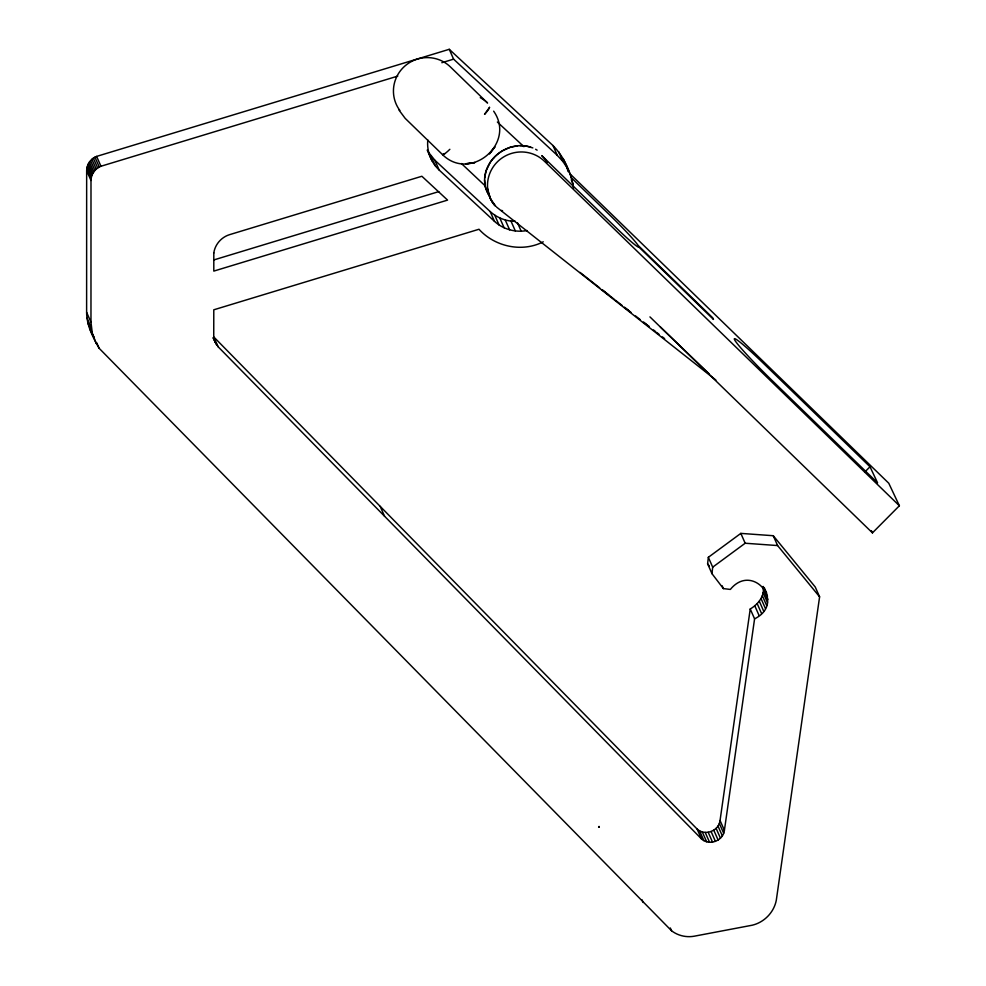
<?xml version="1.0" encoding="UTF-8"?>
<svg xmlns="http://www.w3.org/2000/svg" width="986" height="986" viewBox="0 0 986 986"><rect width="100%" height="100%" fill="white"/><g stroke="black" fill="none" stroke-linecap="round" stroke-linejoin="round"><path stroke-width="1.48" d="M213.173 338.099L218.029 346.678L701.465 838.901C709.18 846.136 723.28 840.848 724.402 830.348L754.586 618.838C786.606 603.013 752.552 562.094 730.355 589.431L723.391 588.605L711.966 573.655L707.615 563.807L708.342 557.312L740.831 533.389L773.258 535.718L815.249 587.003L819.6 596.838L776.302 900.23C773.973 912.37 764.224 922.366 752.219 925.213L694.206 936.207C686.305 937.637 677.924 935.677 671.565 930.784L99.13 348.28C92.82 337.298 86.682 325.318 86.62 312.34L86.657 170.652C86.657 164.44 90.823 158.586 96.616 156.404L449.259 49.3L552.986 145.558C564.14 156.934 571.153 172.538 573.556 188.178M96.246 343.547L92.302 333.194L90.971 322.188L90.995 180.5C90.995 174.288 95.161 168.433 100.966 166.252L397.765 76.107M489.746 196.239A45.566 34.042 -41 0 1 487.873 193.355C482.672 184.136 483.953 172.365 489.438 163.577A27.818 19.474 -42.6 0 1 493.912 157.686M427.813 140C426.605 151.08 431.079 162.431 439.164 170.036L494.516 221.382C503.156 229.344 515.518 232.745 527.042 230.539M218.029 346.678L213.679 336.842L697.127 829.053C704.842 836.288 718.942 831.001 720.051 820.5L750.235 608.991C758.037 604.356 765 596.111 763.152 586.448L767.49 596.284M484.631 178.084L486.073 170.874L490.227 162.32A28.804 21.519 -41 0 1 501.43 151.437C509.984 145.965 520.953 143.931 530.715 147.111M711.966 573.655L712.693 567.16L708.342 557.312M599.217 826.625L598.601 827.032L599.229 826.601M493.912 157.686L495.206 156.355A27.867 19.461 -40.6 0 1 502.663 150.685L510.008 147.382L517.884 145.755M864.821 471.986L870.009 466.772L764.544 364.413A47.858 3.081 44.8 0 0 734.521 339.64A47.858 3.081 44.8 0 0 772.112 380.497L877.577 482.857L870.009 466.772M649.947 316.9L872.45 532.871L899.38 505.756L888.78 483.251L569.957 173.795M712.693 567.16L745.169 543.237L777.597 545.566L819.6 596.838M444.871 153.619L442.566 154.629A9.577 1.664 -45.9 0 0 449.85 149.293M543.261 241.804C522.075 252.724 494.824 246.734 478.986 229.257L213.789 309.801L213.74 337.2L215.034 342.327M441.839 62.71L453.597 59.148L557.337 155.406L562.957 161.519L567.542 168.458L570.956 176.026M213.876 259.922L438.819 191.604M519.881 145.632L525.686 145.953L532.847 147.912M428.516 152.312L434.826 160.188L490.165 211.546C497.018 217.733 506.126 221.419 515.395 221.308M501.455 210.425L502.552 210.757M662.382 336.879L664.613 338.605M653.471 329.94L655.702 331.678M656.812 332.541L659.042 334.279M599.032 826.441L598.921 827.229M631.102 312.488L624.397 307.25L628.858 310.738M635.588 315.988L640.074 319.501M581.247 273.344L580.051 272.407M614.29 299.337L601.941 289.637L608.658 294.9M615.4 300.188L622.154 305.5M581.641 273.664L599.685 287.875M496.574 207.085L715.91 380.054M485.457 186.132L461.436 163.54M497.375 122.042L523.936 146.692M708.983 373.719L660.373 327.007M570.943 177.369L610.519 215.786A35.89 2.317 44.8 0 1 638.115 245.403L712.73 317.825L713.482 319.439L638.866 247.018A35.89 2.317 44.8 0 1 616.188 227.84L541.795 155.628A33.499 32.92 -25.2 0 1 547.205 162.53M899.38 505.756L544.445 161.26A33.499 32.92 -25.2 0 0 487.688 188.942L490.042 198.05L495.748 206.394C491.04 201.834 488.662 195.302 487.688 188.942L488.033 191.321M707.615 563.807L709.378 566.112M492.002 201.773L494.479 205.076M399.01 110.099L405.172 118.357L442.369 154.469C470.039 182.311 516.356 143.549 493.653 111.159M94.064 337.249L89.615 328.646M490.979 200.01L488.538 193.663M871.451 530.727L872.45 532.871M773.258 535.718L777.597 545.566M740.831 533.389L745.169 543.237M764.236 587.582L766.738 593.252M763.398 589.566L767.749 599.414M763.127 592.697L767.465 602.532M762.338 595.741L766.689 605.589M761.069 598.625L765.407 608.473M759.331 601.275L763.669 611.123M563.191 158.61L567.542 168.458M571.264 179.822L573.125 184.037M558.618 151.684L562.957 161.519M757.186 603.617L761.525 613.452M552.986 145.558L557.337 155.406M754.684 605.577L759.035 615.424M750.235 608.991L754.586 618.838M722.146 585.795L723.391 588.605M449.259 49.3L453.597 59.148M517.477 222.774L521.2 231.217M511.007 221.135L515.345 230.983M505.263 219.989L509.614 229.837M499.791 217.98L504.142 227.828M494.725 215.133L499.064 224.981M490.165 211.546L494.516 221.382M434.826 160.188L439.164 170.036M430.907 155.924L435.245 165.771M427.209 150.057L432.065 160.952M720.051 820.5L724.402 830.348M719.324 823.372L723.675 833.219M717.993 826.034L722.344 835.869M716.119 828.351L720.458 838.199M713.79 830.224L718.128 840.072M711.103 831.568L715.442 841.403M708.207 832.307L712.545 842.155M705.212 832.418L709.563 842.266M702.278 831.888L706.629 841.736M699.542 830.754L703.881 840.59M697.127 829.053L701.465 838.901M670.32 927.974L671.565 930.784M641.923 899.676L643.168 902.486M380.177 506.348L384.515 516.196M213.235 337.606L216.341 344.632M96.616 156.404L100.966 166.252M94.927 157.181L99.278 167.016M93.337 158.142L97.688 167.977M91.883 159.276L96.221 169.124M90.564 160.582L94.915 170.43M89.418 162.037L93.769 171.884M88.457 163.602L92.795 173.45M87.692 165.278L92.031 175.126M87.125 167.028L91.464 176.876M86.78 168.828L91.119 178.676M86.657 170.652L90.995 180.5M86.62 312.34L90.971 322.188M86.965 317.886L91.304 327.734M96.653 342.66L99.13 348.28M87.964 323.346L92.302 333.194M566.605 166.178L568.059 171.527M484.57 179.92L485.432 187.204L488.095 193.724A47.747 35.656 -42.1 0 0 488.97 195.105M535.608 149.256A45.516 34.005 -41 0 1 537.124 150.155M480.268 97.663A33.499 32.92 -25.2 0 1 487.577 103.012L450.38 66.9A33.499 32.92 -25.2 0 0 405.086 65.852A33.499 32.92 -25.2 0 0 399.86 110.457M213.802 252.983L213.802 271.101L447.57 200.109L421.872 176.26L229.442 234.705C221.295 237.244 214.997 244.516 213.802 252.983M489.512 107.363L484.545 114.327A9.577 1.664 -45.9 0 0 489.512 107.363M494.787 147.062L489.586 153.717L494.787 147.062M474.747 162.604L465.996 163.762L474.747 162.604M649.01 326.465L643.427 322.114L648.998 326.465"/></g></svg>
